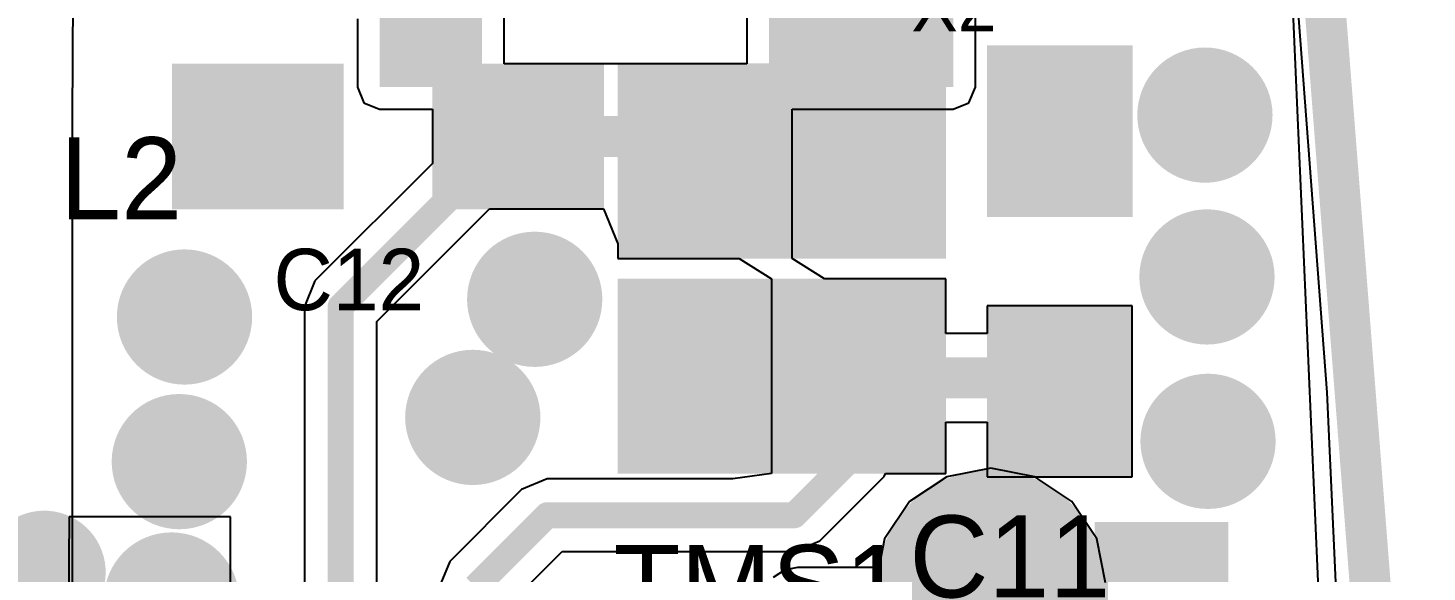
# Model space of a CAD drawing. Header units: millimetres. Extents: x 60.9 to 110.6, y 34.2 to 68.8.
# Drawn here: x 74.14 to 80.97, y 54.3 to 56.95 of the extents above; entities that cross this region are included whole.
import ezdxf

# ---------------------------------------------------------------- set-up
doc = ezdxf.new("R2010")
doc.units = ezdxf.units.MM
for name, color, linetype in [('BottomLayer', 5, 'Continuous'), ('BottomOverlay', 54, 'Continuous'), ('BottomPaste', 16, 'Continuous'), ('BottomSolder', 6, 'Continuous'), ('KeepOutLayer', 6, 'Continuous'), ('Mechanical16', 56, 'Continuous'), ('MultiLayer', 9, 'Continuous'), ('TopLayer', 1, 'Continuous'), ('TopOverlay', 2, 'Continuous'), ('TopPaste', 8, 'Continuous'), ('TopSolder', 216, 'Continuous'), ('ViaHoleLayer', 16, 'Continuous')]:
    doc.layers.add(name, color=color, linetype=linetype)

# ---------------------------------------------------------------- blocks, each defined once
blk = doc.blocks.new('ANTEN_2_4_1_1')
at = {"layer": 'TopLayer'}
for points in [[(-1.9, 0), (-1.4, 0), (-1.9, 4.9), (-1.4, 4.9)], [(0, 0), (0.9, 0), (0, 4.9), (0.9, 4.9)]]:
    blk.add_solid(points, dxfattribs=at)
blk = doc.blocks.new('SW_TACT_EVPBB_3')
at = {"layer": 'TopLayer'}
for points in [[(-0.3, 0.975), (-0.3, 0.525), (0.3, 0.975), (0.3, 0.525)], [(2.35, 0.975), (2.35, 0.525), (2.95, 0.975), (2.95, 0.525)], [(-0.3, 0.225), (-0.3, -0.225), (0.3, 0.225), (0.3, -0.225)], [(2.35, 0.225), (2.35, -0.225), (2.95, 0.225), (2.95, -0.225)]]:
    blk.add_solid(points, dxfattribs=at)
at = {"layer": 'TopOverlay', "const_width": 0.1}
for points in [[(0.55, -0.3), (0.55, 1)], [(2.1, 1), (0.55, 1)], [(2.1, -0.3), (2.1, 1)], [(1.15, 0.4), (1.4, 0.65)], [(1, 0.4), (0.55, 0.4)], [(1.15, 0.4), (1, 0.4)], [(2.05, 0.4), (1.6, 0.4)], [(2.1, -0.3), (0.55, -0.3)]]:
    blk.add_lwpolyline(points, dxfattribs=at)
at = {"layer": 'TopOverlay', "const_width": 0.05}
for points in [[(0.525, 1, 1), (0.575, 1, 1)], [(0.525, 1, 1), (0.575, 1, 1)], [(2.075, 1, 1), (2.125, 1, 1)], [(2.075, 1, 1), (2.125, 1, 1)], [(1.375, 0.65, 1), (1.425, 0.65, 1)], [(0.525, 0.4, 1), (0.575, 0.4, 1)], [(0.975, 0.4, 1), (1.025, 0.4, 1)], [(0.975, 0.4, 1), (1.025, 0.4, 1)], [(1.125, 0.4, 1), (1.175, 0.4, 1)], [(1.125, 0.4, 1), (1.175, 0.4, 1)], [(1.575, 0.4, 1), (1.625, 0.4, 1)], [(2.025, 0.4, 1), (2.075, 0.4, 1)], [(0.525, -0.3, 1), (0.575, -0.3, 1)], [(0.525, -0.3, 1), (0.575, -0.3, 1)], [(2.075, -0.3, 1), (2.125, -0.3, 1)], [(2.075, -0.3, 1), (2.125, -0.3, 1)]]:
    blk.add_lwpolyline(points, format="xyb", close=True, dxfattribs=at)
at = {"layer": 'TopPaste'}
for points in [[(-0.3, 0.975), (-0.3, 0.525), (0.3, 0.975), (0.3, 0.525)], [(2.35, 0.975), (2.35, 0.525), (2.95, 0.975), (2.95, 0.525)], [(-0.3, 0.225), (-0.3, -0.225), (0.3, 0.225), (0.3, -0.225)], [(2.35, 0.225), (2.35, -0.225), (2.95, 0.225), (2.95, -0.225)]]:
    blk.add_solid(points, dxfattribs=at)
at = {"layer": 'TopSolder'}
for points in [[(-0.4016, 1.0766), (-0.4016, 0.4234), (0.4016, 1.0766), (0.4016, 0.4234)], [(2.2484, 1.0766), (2.2484, 0.4234), (3.0516, 1.0766), (3.0516, 0.4234)], [(-0.4016, 0.3266), (-0.4016, -0.3266), (0.4016, 0.3266), (0.4016, -0.3266)], [(2.2484, 0.3266), (2.2484, -0.3266), (3.0516, 0.3266), (3.0516, -0.3266)]]:
    blk.add_solid(points, dxfattribs=at)
blk = doc.blocks.new('CRYSTAL_NX1612AA_4')
at = {"layer": 'TopLayer'}
for points in [[(-0.9, 0.05), (-0.15, 0.05), (-0.9, 0.7), (-0.15, 0.7)], [(0.15, 0.05), (0.9, 0.05), (0.15, 0.7), (0.9, 0.7)], [(-0.9, -0.7), (-0.15, -0.7), (-0.9, -0.05), (-0.15, -0.05)], [(0.15, -0.7), (0.9, -0.7), (0.15, -0.05), (0.9, -0.05)]]:
    blk.add_solid(points, dxfattribs=at)
at = {"layer": 'TopPaste'}
for points in [[(-0.9, 0.05), (-0.15, 0.05), (-0.9, 0.7), (-0.15, 0.7)], [(0.15, 0.05), (0.9, 0.05), (0.15, 0.7), (0.9, 0.7)], [(-0.9, -0.7), (-0.15, -0.7), (-0.9, -0.05), (-0.15, -0.05)], [(0.15, -0.7), (0.9, -0.7), (0.15, -0.05), (0.9, -0.05)]]:
    blk.add_solid(points, dxfattribs=at)
at = {"layer": 'TopSolder'}
for points in [[(-1.0016, -0.0516), (-0.0484, -0.0516), (-1.0016, 0.8016), (-0.0484, 0.8016)], [(0.0484, -0.0516), (1.0016, -0.0516), (0.0484, 0.8016), (1.0016, 0.8016)], [(-1.0016, -0.8016), (-0.0484, -0.8016), (-1.0016, 0.0516), (-0.0484, 0.0516)], [(0.0484, -0.8016), (1.0016, -0.8016), (0.0484, 0.0516), (1.0016, 0.0516)]]:
    blk.add_solid(points, dxfattribs=at)
blk = doc.blocks.new('TP_12')
at = {"layer": 'BottomLayer', "const_width": 0.45}
blk.add_lwpolyline([(-0.1728, 0, 1), (0.2772, 0, 1)], format="xyb", close=True, dxfattribs=at)
at = {"layer": 'BottomPaste', "const_width": 0.45}
blk.add_lwpolyline([(-0.1728, 0, 1), (0.2772, 0, 1)], format="xyb", close=True, dxfattribs=at)
at = {"layer": 'BottomSolder', "const_width": 0.5516}
blk.add_lwpolyline([(-0.2236, 0, 1), (0.328, 0, 1)], format="xyb", close=True, dxfattribs=at)
blk = doc.blocks.new('EM9304V01_QFN28_4X4_13')
at = {"layer": 'TopOverlay'}
for points, const_width in [([(-2.2, 2.25, 1), (-2.3, 2.25, 1)], 0.5), ([(-2.425, 2.25, 1), (-2.175, 2.25, 1)], 0.25), ([(-2.325, 2.25, 1), (-2.075, 2.25, 1)], 0.25)]:
    blk.add_lwpolyline(points, format="xyb", close=True, dxfattribs=dict(at, const_width=const_width))
blk = doc.blocks.new('0402_29')
at = {"layer": 'TopLayer'}
for points in [[(-0.9525, -0.254), (-0.3175, -0.254), (-0.9525, 0.254), (-0.3175, 0.254)], [(0.3175, -0.254), (0.9525, -0.254), (0.3175, 0.254), (0.9525, 0.254)]]:
    blk.add_solid(points, dxfattribs=at)
at = {"layer": 'TopPaste'}
for points in [[(-0.9525, -0.254), (-0.3175, -0.254), (-0.9525, 0.254), (-0.3175, 0.254)], [(0.3175, -0.254), (0.9525, -0.254), (0.3175, 0.254), (0.9525, 0.254)]]:
    blk.add_solid(points, dxfattribs=at)
at = {"layer": 'TopSolder'}
for points in [[(-1.0541, -0.3556), (-0.2159, -0.3556), (-1.0541, 0.3556), (-0.2159, 0.3556)], [(0.2159, -0.3556), (1.0541, -0.3556), (0.2159, 0.3556), (1.0541, 0.3556)]]:
    blk.add_solid(points, dxfattribs=at)
blk = doc.blocks.new('0402_30')
at = {"layer": 'TopLayer'}
for points in [[(-0.9525, -0.254), (-0.3175, -0.254), (-0.9525, 0.254), (-0.3175, 0.254)], [(0.3175, -0.254), (0.9525, -0.254), (0.3175, 0.254), (0.9525, 0.254)]]:
    blk.add_solid(points, dxfattribs=at)
at = {"layer": 'TopPaste'}
for points in [[(-0.9525, -0.254), (-0.3175, -0.254), (-0.9525, 0.254), (-0.3175, 0.254)], [(0.3175, -0.254), (0.9525, -0.254), (0.3175, 0.254), (0.9525, 0.254)]]:
    blk.add_solid(points, dxfattribs=at)
at = {"layer": 'TopSolder'}
for points in [[(-1.0541, -0.3556), (-0.2159, -0.3556), (-1.0541, 0.3556), (-0.2159, 0.3556)], [(0.2159, -0.3556), (1.0541, -0.3556), (0.2159, 0.3556), (1.0541, 0.3556)]]:
    blk.add_solid(points, dxfattribs=at)

msp = doc.modelspace()

# ---------------------------------------------------------------- linework, layer by layer
at = {"layer": 'BottomLayer'}
for p, q in [((80.2861, 57.7069), (80.4778, 55.1738)), ((80.4778, 55.1738), (80.6191, 52.0574)), ((78.8374, 54.8046), (78.6228, 54.7619)), ((79.052, 54.7619), (78.8374, 54.8046)), ((78.6228, 54.7619), (78.4409, 54.6403)), ((79.2339, 54.6403), (79.052, 54.7619)), ((78.4409, 54.6403), (78.3193, 54.4584)), ((79.3555, 54.4584), (79.2339, 54.6403)), ((78.3193, 54.4584), (78.2916, 54.3192)), ((79.3982, 54.2438), (79.3555, 54.4584)), ((77.8302, 54.3065), (77.7762, 54.2703)), ((77.894, 54.3192), (77.8302, 54.3065)), ((78.2916, 54.3192), (77.894, 54.3192))]:
    msp.add_line(p, q, dxfattribs=at)
at = {"layer": 'BottomLayer', "const_width": 0.3302}
for points in [[(79.7178, 56.5274, 1), (80.048, 56.5274, 1)], [(79.7279, 55.7374, 1), (80.0581, 55.7374, 1)], [(76.4462, 55.6282, 1), (76.7764, 55.6282, 1)], [(74.7368, 55.5418, 1), (75.067, 55.5418, 1)], [(76.144, 55.0516, 1), (76.4742, 55.0516, 1)], [(79.733, 54.9348, 1), (80.0632, 54.9348, 1)], [(74.7114, 54.8357, 1), (75.0416, 54.8357, 1)], [(74.6733, 54.1601, 1), (75.0035, 54.1601, 1)]]:
    msp.add_lwpolyline(points, format="xyb", close=True, dxfattribs=at)
at = {"layer": 'KeepOutLayer', "const_width": 0.2}
msp.add_lwpolyline([(80.1588, 61.0252, -0.058605), (80.1588, 36.8512)], format="xyb", dxfattribs=at)
at = {"layer": 'MultiLayer', "const_width": 0.3302}
for points in [[(79.7178, 56.5274, 1), (80.048, 56.5274, 1)], [(79.7279, 55.7374, 1), (80.0581, 55.7374, 1)], [(76.4462, 55.6282, 1), (76.7764, 55.6282, 1)], [(74.7368, 55.5418, 1), (75.067, 55.5418, 1)], [(76.144, 55.0516, 1), (76.4742, 55.0516, 1)], [(79.733, 54.9348, 1), (80.0632, 54.9348, 1)], [(74.7114, 54.8357, 1), (75.0416, 54.8357, 1)], [(74.6733, 54.1601, 1), (75.0035, 54.1601, 1)]]:
    msp.add_lwpolyline(points, format="xyb", close=True, dxfattribs=at)
at = {"layer": 'TopLayer'}
for p, q in [((74.3558, 56.5121), (74.3578, 57.132)), ((76.4626, 56.7772), (76.4626, 57.1427)), ((78.7626, 56.6639), (78.7626, 57.1542)), ((80.3065, 57.1592), (80.5751, 51.0071)), ((75.7462, 56.9973), (75.7462, 56.6639)), ((77.6461, 57.0068), (77.6461, 56.7781)), ((76.9476, 56.7772), (76.4626, 56.7772)), ((77.0178, 56.7781), (76.9476, 56.7772)), ((76.9476, 56.7772), (76.9476, 56.7772)), ((77.1472, 56.7781), (77.0178, 56.7781)), ((77.0178, 56.7781), (77.0178, 56.7781)), ((77.6461, 56.7781), (77.1472, 56.7781)), ((75.7462, 56.6639), (75.7779, 56.5874)), ((78.7309, 56.5874), (78.7626, 56.6639)), ((75.7779, 56.5874), (75.8544, 56.5557)), ((75.8544, 56.5557), (76.1126, 56.5557)), ((76.1126, 56.5557), (76.1126, 56.2916)), ((77.8678, 55.8867), (77.8678, 56.5557)), ((77.8678, 56.5557), (78.6544, 56.5557)), ((78.6544, 56.5557), (78.7309, 56.5874)), ((74.3558, 55.6028), (74.3558, 56.5121)), ((76.1126, 56.2916), (75.5388, 55.7178)), ((75.8409, 55.5193), (76.3908, 56.0692)), ((76.3908, 56.0692), (76.9476, 56.0692)), ((76.9476, 56.0692), (77.0178, 55.8983)), ((77.0178, 55.8983), (77.0178, 55.8281)), ((77.8678, 55.8281), (77.8678, 55.8867)), ((77.0178, 55.8281), (77.6093, 55.8281)), ((77.6093, 55.8281), (77.7678, 55.7281)), ((78.0264, 55.7281), (77.8678, 55.8281)), ((77.7678, 55.7281), (77.7678, 55.6695)), ((78.6178, 55.7281), (78.0264, 55.7281)), ((78.6178, 55.4612), (78.6178, 55.7281)), ((75.5388, 55.7178), (75.487, 55.5926)), ((77.7678, 55.6695), (77.7678, 54.7781)), ((74.3558, 54.8357), (74.3558, 55.6028)), ((75.487, 55.5926), (75.487, 53.254)), ((79.5282, 55.5961), (78.8202, 55.5961)), ((78.8202, 55.5961), (78.8202, 55.4612)), ((79.5282, 54.7611), (79.5282, 55.5961)), ((75.8409, 53.3498), (75.8409, 55.5193)), ((78.8202, 55.4612), (78.6178, 55.4612)), ((78.6178, 54.7781), (78.6178, 55.0282)), ((78.6178, 55.0282), (78.8202, 55.0282)), ((78.8202, 55.0282), (78.8202, 54.7611)), ((74.3558, 53.3883), (74.3558, 54.8357)), ((77.7678, 54.7781), (77.579, 54.7511)), ((78.318, 54.763), (78.3242, 54.7781)), ((78.3242, 54.7781), (78.6178, 54.7781)), ((76.6723, 54.7511), (76.5472, 54.6992)), ((77.579, 54.7511), (76.6723, 54.7511)), ((78.0039, 54.449), (78.318, 54.763)), ((78.8202, 54.7611), (79.5282, 54.7611)), ((76.5472, 54.6992), (76.1966, 54.3487)), ((74.3389, 54.5661), (74.3313, 53.5922)), ((75.1263, 54.5661), (74.3389, 54.5661)), ((75.1263, 54.0581), (75.1263, 54.5661)), ((77.8788, 54.3971), (78.0039, 54.449)), ((76.4988, 54.1503), (76.7456, 54.3971)), ((76.7456, 54.3971), (77.8788, 54.3971)), ((76.1966, 54.3487), (76.1448, 54.2236))]:
    msp.add_line(p, q, dxfattribs=at)
for points, const_width in [([(79.7178, 56.5274, 1), (80.048, 56.5274, 1)], 0.3302), ([(76.4801, 56.4232, 1), (76.5801, 56.4232, 1)], 0.1), ([(76.4628, 56.4232, 1), (76.5263, 56.4232, 1)], 0.0635), ([(76.4628, 56.4232, 1), (76.5263, 56.4232, 1)], 0.0635), ([(76.4983, 56.4232, 1), (76.5618, 56.4232, 1)], 0.0635), ([(77.3565, 56.4232, 1), (77.4565, 56.4232, 1)], 0.1), ([(77.3748, 56.4232, 1), (77.4383, 56.4232, 1)], 0.0635), ([(77.4916, 56.3064, 1), (77.5551, 56.3064, 1)], 0.0635), ([(79.7279, 55.7374, 1), (80.0581, 55.7374, 1)], 0.3302), ([(76.4462, 55.6282, 1), (76.7764, 55.6282, 1)], 0.3302), ([(74.7368, 55.5418, 1), (75.067, 55.5418, 1)], 0.3302), ([(75.6322, 55.5926, 1), (75.6957, 55.5926, 1)], 0.0635), ([(75.6322, 55.5926, 1), (75.6957, 55.5926, 1)], 0.0635), ([(76.144, 55.0516, 1), (76.4742, 55.0516, 1)], 0.3302), ([(78.1512, 55.2447, 1), (78.2512, 55.2447, 1)], 0.1), ([(79.0124, 55.2447, 1), (79.1124, 55.2447, 1)], 0.1), ([(78.1611, 55.2531, 1), (78.2246, 55.2531, 1)], 0.0635), ([(79.733, 54.9348, 1), (80.0632, 54.9348, 1)], 0.3302), ([(74.7114, 54.8357, 1), (75.0416, 54.8357, 1)], 0.3302), ([(78.1611, 54.8881, 1), (78.2246, 54.8881, 1)], 0.0635), ([(78.1611, 54.8881, 1), (78.2246, 54.8881, 1)], 0.0635), ([(76.6406, 54.5741, 1), (76.7041, 54.5741, 1)], 0.0635), ([(76.6406, 54.5741, 1), (76.7041, 54.5741, 1)], 0.0635), ([(77.8471, 54.5741, 1), (77.9106, 54.5741, 1)], 0.0635), ([(77.8471, 54.5741, 1), (77.9106, 54.5741, 1)], 0.0635), ([(74.6733, 54.1601, 1), (75.0035, 54.1601, 1)], 0.3302)]:
    msp.add_lwpolyline(points, format="xyb", close=True, dxfattribs=dict(at, const_width=const_width))
for points, const_width in [([(75.6639, 55.5926), (76.4945, 56.4232)], 0.127), ([(76.5301, 56.4232), (77.4065, 56.4232)], 0.2), ([(76.4945, 56.4232), (76.5301, 56.4232)], 0.127), ([(77.4065, 56.4232), (77.5233, 56.3064)], 0.127), ([(75.6639, 53.1269), (75.6639, 55.5926)], 0.127), ([(78.2012, 55.2447), (79.0624, 55.2447)], 0.2), ([(78.1928, 54.8881), (78.1928, 55.2531)], 0.127), ([(77.8788, 54.5741), (78.1928, 54.8881)], 0.127), ([(76.3218, 54.2236), (76.6723, 54.5741)], 0.127), ([(76.6723, 54.5741), (77.8788, 54.5741)], 0.127)]:
    msp.add_lwpolyline(points, dxfattribs=dict(at, const_width=const_width))
at = {"layer": 'ViaHoleLayer', "const_width": 0.127}
for points in [[(79.8194, 56.5274, 1), (79.9464, 56.5274, 1)], [(79.8295, 55.7374, 1), (79.9565, 55.7374, 1)], [(76.5478, 55.6282, 1), (76.6748, 55.6282, 1)], [(74.8384, 55.5418, 1), (74.9654, 55.5418, 1)], [(76.2456, 55.0516, 1), (76.3726, 55.0516, 1)], [(79.8346, 54.9348, 1), (79.9616, 54.9348, 1)], [(74.813, 54.8357, 1), (74.94, 54.8357, 1)]]:
    msp.add_lwpolyline(points, format="xyb", close=True, dxfattribs=at)

# ---------------------------------------------------------------- block references
for name, p, rotation in [('ANTEN_2_4_1_1', (77.7544, 56.6639), 360), ('0402_29', (79.1742, 55.8136), 90), ('0402_30', (75.8951, 56.4232), 360), ('CRYSTAL_NX1612AA_4', (77.8178, 55.7781), 270), ('TP_12', (78.8374, 54.1916), 90), ('EM9304V01_QFN28_4X4_13', (74.217, 51.1143), 315), ('SW_TACT_EVPBB_3', (78.921, 54.1394), 270)]:
    msp.add_blockref(name, p, dxfattribs=dict(rotation=rotation))

# ---------------------------------------------------------------- texts
at = {"layer": 'BottomOverlay'}
msp.add_text('TMS1', height=0.4, dxfattribs=at).set_placement((76.9963, 54.0294))
at = {"layer": 'Mechanical16'}
msp.add_text('X2', height=0.254, dxfattribs=at).set_placement((78.4503, 56.9363))
at = {"layer": 'TopOverlay'}
for s, height, p in [('L2', 0.4, (74.2949, 56.0194)), ('C12', 0.3, (75.3363, 55.5749)), ('C11', 0.4, (78.4401, 54.1728))]:
    msp.add_text(s, height=height, dxfattribs=at).set_placement(p)

doc.saveas('drawing.dxf')
